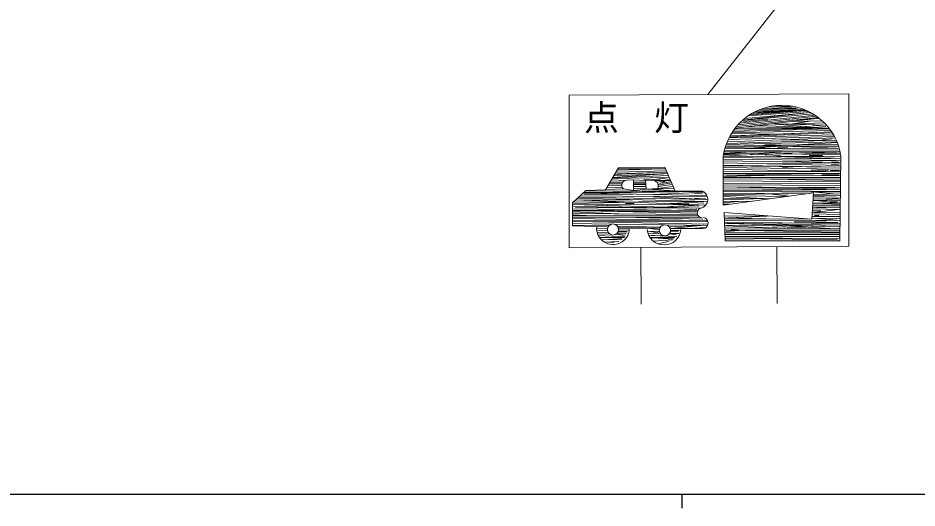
# Model space of a CAD drawing. Units: millimetres, scale not verified. Extents: x 40000 to 680000, y 20000 to 380000.
# Drawn here: x 120541 to 184799, y 204000 to 239027 of the extents above; entities that cross this region are included whole.
import ezdxf
from ezdxf.enums import TextEntityAlignment as Align

# ---------------------------------------------------------------- set-up
doc = ezdxf.new("R2010")
doc.units = ezdxf.units.MM
doc.header["$LTSCALE"] = 1000
doc.layers.add('M-STR-STRC', color=7, linetype='Continuous', lineweight=13)
doc.layers.add('M-TTL-BAND', color=7, linetype='Continuous', lineweight=25)
doc.styles.add('ＭＳ ゴシック', font='')
doc.styles.get('ＭＳ ゴシック').set_extended_font_data('MS Gothic')

msp = doc.modelspace()

# ---------------------------------------------------------------- linework, layer by layer
at = {"layer": 'M-STR-STRC'}
for p, q in [((188156, 256920), (169855, 233562)), ((159926, 233513), (179916, 233613)), ((159926, 233513), (159926, 222608)), ((179916, 222710), (179916, 233613)), ((174103, 232660), (175872, 232673)), ((174490, 232740), (175723, 232703)), ((172002, 231394), (177629, 231998)), ((172105, 231503), (177518, 232075)), ((172305, 231697), (177344, 232185)), ((172334, 231722), (177115, 232261)), ((172486, 231850), (177199, 232268)), ((172714, 232022), (177042, 232350)), ((172819, 232093), (176825, 232423)), ((172982, 232195), (176826, 232423)), ((173099, 232262), (176882, 232425)), ((173195, 232314), (176779, 232469)), ((173412, 232419), (176620, 232494)), ((173551, 232478), (176261, 232553)), ((173766, 232559), (176141, 232613)), ((171792, 231143), (177801, 231868)), ((171893, 231268), (177732, 231921)), ((172388, 231639), (174145, 231788)), ((178296, 231160), (173506, 231350)), ((178326, 231160), (174342, 231451)), ((178335, 231362), (174519, 231472)), ((178174, 231534), (175393, 231447)), ((178020, 231682), (175867, 231635)), ((177838, 231838), (175869, 231713)), ((177307, 231666), (175903, 231463)), ((178237, 231365), (176113, 231426)), ((178285, 231281), (177332, 231371)), ((171390, 230518), (178745, 230816)), ((171430, 230590), (178699, 230888)), ((171532, 230767), (174887, 230732)), ((171564, 230818), (178632, 230986)), ((171597, 230597), (176023, 230778)), ((171619, 230902), (178553, 231094)), ((171688, 230601), (176412, 230794)), ((178444, 231161), (171690, 231006)), ((171759, 231099), (178501, 231162)), ((172633, 231244), (178266, 231160)), ((178290, 231163), (176617, 231285)), ((179074, 230186), (171154, 229980)), ((171184, 230060), (179031, 230285)), ((171231, 230179), (178943, 230470)), ((178900, 230552), (171301, 230337)), ((171359, 230457), (178838, 230663)), ((178895, 230281), (175064, 230324)), ((179100, 230123), (176202, 229957)), ((178732, 230388), (178047, 230328)), ((179306, 229454), (171004, 229460)), ((171025, 229554), (179272, 229597)), ((171036, 229341), (172980, 229459)), ((171055, 229668), (179241, 229713)), ((171087, 229780), (175334, 229691)), ((171103, 229460), (172913, 229459)), ((171116, 229871), (179145, 230007)), ((179192, 229871), (171233, 229873)), ((179073, 229712), (171355, 229670)), ((173120, 229320), (175394, 229457)), ((173149, 229737), (175064, 229872)), ((173918, 230012), (175057, 229938)), ((174860, 229762), (175575, 229792)), ((175269, 229872), (179068, 229712)), ((175526, 229457), (179078, 229357)), ((170947, 225654), (170947, 229154)), ((170947, 229143), (179360, 229113)), ((170947, 229053), (179359, 228964)), ((179358, 228844), (170947, 228934)), ((170947, 228814), (179356, 228665)), ((170961, 229244), (173120, 229135)), ((170967, 229275), (173046, 229320)), ((179343, 229268), (170978, 229337)), ((171103, 229278), (173046, 229320)), ((171145, 229142), (173419, 229134)), ((172864, 229256), (175873, 229375)), ((173937, 229256), (175039, 229196)), ((174789, 229129), (179279, 228965)), ((178145, 229117), (175034, 229128)), ((175190, 228739), (179011, 228847)), ((175325, 229127), (178944, 229114)), ((175325, 229007), (178944, 228968)), ((179326, 229361), (175513, 229300)), ((178047, 229196), (177094, 229196)), ((178140, 229073), (178877, 229114)), ((179361, 229154), (179294, 223097)), ((162523, 226742), (163465, 228313)), ((163340, 228146), (166690, 228255)), ((163465, 228313), (166786, 228358)), ((163474, 228236), (166828, 228256)), ((166786, 228358), (167504, 226653)), ((179354, 228485), (170947, 228664)), ((170947, 228515), (179352, 228366)), ((170947, 228455), (178925, 228373)), ((179351, 228215), (170947, 228335)), ((170947, 228216), (179349, 228036)), ((179284, 228666), (173419, 228612)), ((175191, 228336), (176331, 228400)), ((179251, 228666), (176739, 228711)), ((177243, 228154), (178464, 228154)), ((179268, 228124), (178583, 228124)), ((179239, 228571), (178673, 228541)), ((179209, 228720), (178702, 228749)), ((163011, 227557), (167093, 227629)), ((163031, 227590), (167031, 227775)), ((163051, 227623), (166731, 227894)), ((163161, 227834), (166775, 228006)), ((163161, 227744), (166976, 227904)), ((163340, 228012), (166892, 228104)), ((163340, 227878), (166931, 228012)), ((166430, 227498), (165239, 227469)), ((166197, 227613), (167156, 227477)), ((170947, 228066), (179224, 228038)), ((179347, 227917), (170947, 227917)), ((170947, 227797), (179043, 227917)), ((170947, 227707), (173898, 227779)), ((179344, 227617), (170947, 227617)), ((170947, 227528), (179343, 227498)), ((179345, 227737), (171173, 227800)), ((179342, 227404), (173060, 227520)), ((177988, 227826), (179239, 227826)), ((162629, 226920), (163745, 226897)), ((162720, 227071), (163699, 227030)), ((162783, 227176), (163705, 227161)), ((162854, 227294), (163760, 227285)), ((162956, 227465), (163940, 227420)), ((164026, 227438), (164534, 227468)), ((164452, 227463), (165438, 227411)), ((164534, 227468), (164534, 226690)), ((164534, 227297), (165407, 227296)), ((164534, 227163), (165414, 227162)), ((164534, 227119), (165416, 227117)), ((164534, 226985), (165422, 226984)), ((164534, 226806), (165429, 226848)), ((165821, 227438), (165402, 227408)), ((165402, 227408), (165432, 226780)), ((165432, 226780), (166270, 226840)), ((165613, 226793), (167421, 226850)), ((166030, 227412), (167186, 227407)), ((166197, 227296), (167049, 227408)), ((166245, 226838), (167366, 226980)), ((166291, 227119), (166791, 227374)), ((166301, 227069), (167257, 227239)), ((166304, 226984), (167304, 227125)), ((167145, 227320), (166579, 227230)), ((170947, 227378), (179341, 227318)), ((170947, 227229), (179339, 227198)), ((170947, 227106), (179338, 227046)), ((179336, 226897), (170947, 226956)), ((171036, 226955), (179212, 226748)), ((176331, 226918), (178944, 226899)), ((176465, 226917), (179079, 226898)), ((176598, 226814), (179213, 226897)), ((161132, 226698), (160167, 225823)), ((160593, 226209), (169844, 226041)), ((160706, 226312), (169823, 226238)), ((160920, 226505), (169515, 226634)), ((160962, 226544), (169327, 226653)), ((160970, 226506), (169458, 226633)), ((160971, 226506), (169786, 226341)), ((160979, 226396), (164495, 226440)), ((161107, 226675), (169327, 226653)), ((161132, 226698), (162523, 226742)), ((162542, 226775), (163839, 226806)), ((164534, 226690), (163817, 226810)), ((164549, 226688), (165435, 226780)), ((165527, 226787), (167495, 226672)), ((169612, 226567), (165886, 226414)), ((165954, 226247), (169646, 226045)), ((167504, 226653), (169478, 226653)), ((169468, 226456), (168661, 226528)), ((170947, 226806), (179334, 226747)), ((170947, 226717), (179333, 226627)), ((179332, 226568), (170947, 226627)), ((177409, 226529), (170947, 225654)), ((170947, 226507), (176837, 226452)), ((170947, 226418), (175604, 226463)), ((170947, 226328), (175517, 226273)), ((170947, 226268), (174296, 226108)), ((175667, 226293), (174197, 226450)), ((177274, 224645), (177409, 226529)), ((177392, 226296), (179330, 226328)), ((177395, 226326), (179012, 226322)), ((177401, 226415), (179331, 226448)), ((177470, 226259), (178877, 226323)), ((177537, 226580), (179078, 226443)), ((160167, 225823), (160167, 224177)), ((160167, 225689), (169314, 225431)), ((160167, 225689), (169153, 225673)), ((160167, 225555), (169017, 225439)), ((160216, 225867), (169553, 225917)), ((160255, 225686), (169235, 225433)), ((160264, 225771), (164557, 225853)), ((160381, 226017), (169691, 225652)), ((160521, 226144), (169825, 225911)), ((164464, 226039), (160830, 225999)), ((163958, 225771), (164583, 225771)), ((169197, 225671), (166600, 225507)), ((168485, 225771), (167175, 225801)), ((169558, 225801), (167204, 225905)), ((169200, 225592), (167237, 225548)), ((168902, 226158), (169677, 226128)), ((170947, 226118), (174179, 226092)), ((170947, 226029), (173121, 226101)), ((170947, 225939), (172796, 225905)), ((170947, 225819), (172044, 225919)), ((170947, 225729), (171387, 225714)), ((177346, 225641), (179322, 225640)), ((177356, 225786), (179324, 225819)), ((177369, 225967), (179326, 225999)), ((179283, 225998), (177374, 226033)), ((177382, 226145), (179328, 226178)), ((179323, 225729), (177427, 225787)), ((177537, 225990), (179012, 225814)), ((179179, 226128), (178315, 226069)), ((179149, 225890), (178583, 225890)), ((160167, 225287), (169135, 225270)), ((160167, 225242), (169097, 225161)), ((160167, 225063), (169114, 224978)), ((160175, 225175), (163451, 225032)), ((160234, 224967), (161605, 224886)), ((160264, 225384), (168962, 225270)), ((160383, 225473), (168695, 225443)), ((169022, 225086), (161099, 225234)), ((169051, 225354), (167651, 225287)), ((171082, 223097), (171015, 225116)), ((171015, 225116), (177274, 224645)), ((177301, 225024), (179315, 224973)), ((177308, 225112), (179316, 225108)), ((177327, 225376), (179318, 225332)), ((177332, 225235), (177928, 225235)), ((177336, 225509), (179320, 225510)), ((177416, 225374), (179159, 225335)), ((177459, 225112), (179158, 225335)), ((177481, 224907), (177809, 224907)), ((177604, 225454), (178944, 225510)), ((177671, 225387), (179077, 225337)), ((160167, 224885), (169159, 224893)), ((160167, 224751), (169296, 224779)), ((169595, 224550), (160167, 224706)), ((160167, 224572), (169818, 224549)), ((160167, 224482), (169851, 224456)), ((160167, 224348), (162943, 224288)), ((169860, 224299), (160413, 224482)), ((163188, 224290), (166741, 224246)), ((169498, 224639), (164643, 224765)), ((171023, 224883), (174289, 224869)), ((171027, 224748), (175001, 224657)), ((171030, 224661), (177146, 224654)), ((171034, 224526), (179310, 224572)), ((171037, 224438), (179308, 224348)), ((171040, 224350), (179306, 224214)), ((171236, 224347), (179146, 224127)), ((171336, 224741), (174063, 224870)), ((174856, 224396), (179144, 224350)), ((176022, 224460), (178315, 224520)), ((179149, 224430), (176051, 224383)), ((177279, 224709), (179312, 224706)), ((177288, 224839), (179313, 224839)), ((177403, 224709), (179079, 224570)), ((177470, 224709), (179012, 224706)), ((160167, 224214), (162784, 224189)), ((160167, 224177), (162650, 224088)), ((161899, 223983), (162617, 223954)), ((161907, 223858), (162647, 223835)), ((161937, 223701), (162737, 223715)), ((163386, 224151), (166455, 224084)), ((163387, 223666), (164077, 223656)), ((163447, 223777), (164077, 223775)), ((163449, 224032), (166451, 224079)), ((163458, 223998), (166329, 223968)), ((163468, 223896), (164166, 223864)), ((165536, 223794), (166341, 223775)), ((165575, 223640), (166341, 223596)), ((165626, 223792), (166400, 223656)), ((165753, 223974), (166378, 223890)), ((166788, 224248), (169835, 224203)), ((167097, 224089), (169530, 224207)), ((167103, 223615), (167763, 223622)), ((167166, 223749), (167718, 223756)), ((167178, 223846), (167808, 223846)), ((167205, 223968), (169559, 224207)), ((167227, 223968), (169530, 223968)), ((169617, 224043), (168932, 224013)), ((169409, 223968), (169081, 223968)), ((171045, 224212), (179305, 224125)), ((171051, 224034), (179303, 223946)), ((171057, 223857), (179302, 223857)), ((171063, 223679), (179300, 223678)), ((171137, 224162), (175336, 223988)), ((171166, 223775), (172091, 223840)), ((171170, 223857), (179300, 223712)), ((171524, 223924), (172358, 223857)), ((174413, 224073), (175456, 224103)), ((175393, 224166), (179011, 223949)), ((175459, 224165), (176731, 224086)), ((175526, 224047), (176865, 224078)), ((161969, 223599), (162737, 223567)), ((162015, 223489), (163928, 223388)), ((162096, 223348), (163898, 223328)), ((162231, 223182), (163720, 223179)), ((162409, 223181), (163690, 223269)), ((162475, 222991), (163481, 223060)), ((162762, 223010), (163154, 222971)), ((163282, 223570), (163898, 223477)), ((163303, 223566), (163988, 223596)), ((165630, 223497), (166549, 223447)), ((165722, 223334), (167495, 223354)), ((165744, 223303), (167450, 223310)), ((165802, 223488), (167629, 223399)), ((165931, 223304), (167361, 223220)), ((165969, 223066), (167316, 223176)), ((166264, 222893), (167048, 223042)), ((167081, 223588), (167584, 223533)), ((171067, 223543), (179299, 223545)), ((171071, 223415), (179297, 223410)), ((171075, 223321), (179296, 223276)), ((179294, 223097), (171082, 223097)), ((171137, 223209), (177154, 223287)), ((179119, 223179), (174264, 223250)), ((159926, 222608), (179916, 222710)), ((165076, 218583), (165056, 222634)), ((174795, 218622), (174774, 222683))]:
    msp.add_line(p, q, dxfattribs=at)
for centre in [(163069, 223908), (166778, 223848)]:
    msp.add_circle(centre, 400, dxfattribs=at)
for centre, radius, start, end in [((175154, 228541), 4251, 8.29403, 171.70597), ((164056, 227079), 360, 94.76364, 228.36646), ((165874, 227011), 431, 336.61478, 97.12502), ((169200, 226070), 645, 282.86093, 64.45869), ((169448, 225101), 356, 107.04537, 268.86968), ((169432, 224356), 431, 295.8043, 76.87609), ((163068, 223998), 1169, 175.6205, 357.04392), ((166718, 224004), 1200, 184.59425, 355.40575)]:
    msp.add_arc(centre, radius, start, end, dxfattribs=at)
at = {"layer": 'M-TTL-BAND'}
for p, q in [((40000, 205000), (579000, 205000)), ((168000, 205000), (168000, 204000))]:
    msp.add_line(p, q, dxfattribs=at)

# ---------------------------------------------------------------- texts
at = {"layer": 'M-STR-STRC', "style": 'ＭＳ ゴシック'}
msp.add_text('点\u3000灯', height=1833, dxfattribs=at).set_placement((160994, 230436), align=Align.BOTTOM_LEFT)

doc.saveas('drawing.dxf')
